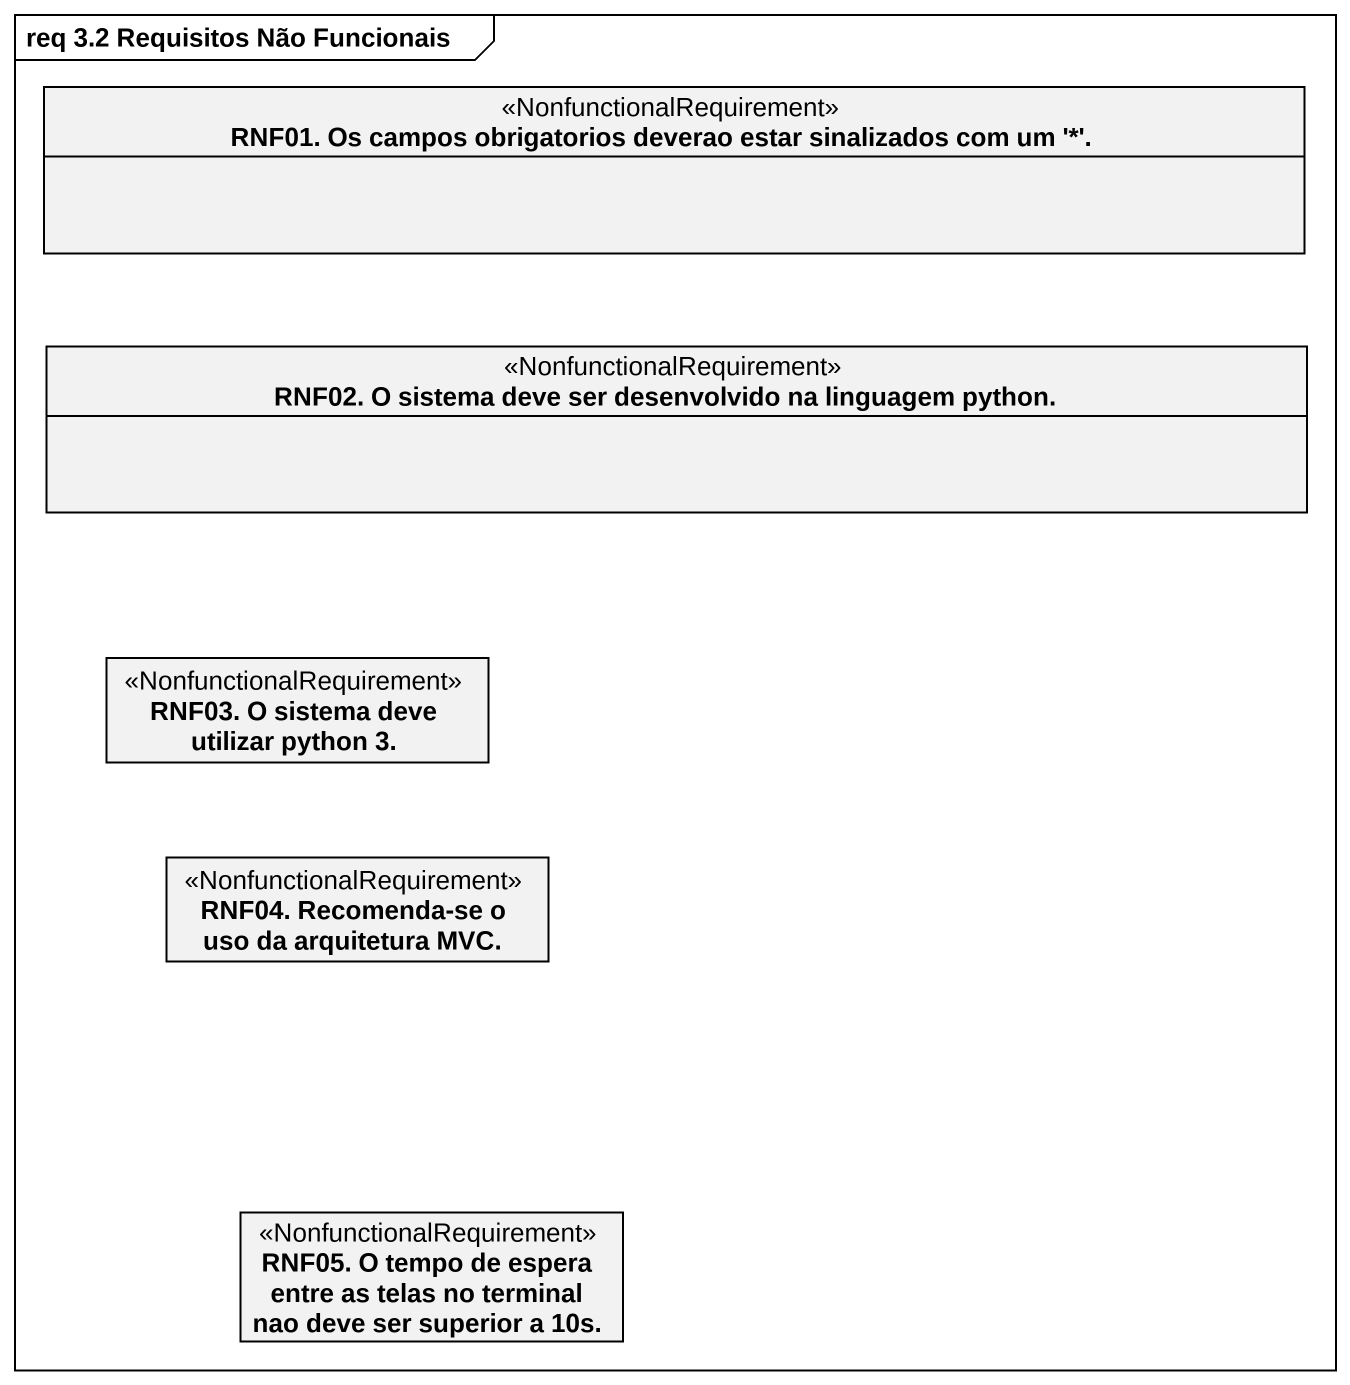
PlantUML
@startuml
mainframe req 3.2 Requisitos Não Funcionais
hide circle
hide empty members
class "RNF01. Os campos obrigatorios deverao estar sinalizados com um '*'." as RNF01_Os_campos <<NonfunctionalRequirement>>
class "RNF02. O sistema deve ser desenvolvido na linguagem python." as RNF02_O_sistema_deve_ser <<NonfunctionalRequirement>>
class "RNF03. O sistema deve utilizar python 3." as RNF03_O_sistema_deve <<NonfunctionalRequirement>>
class "RNF04. Recomenda-se o uso da arquitetura MVC." as RNF04_Recomenda_se_o_uso_da <<NonfunctionalRequirement>>
class "RNF05. O tempo de espera entre as telas no terminal nao deve ser superior a 10s." as RNF05_O_tempo_de_espera <<NonfunctionalRequirement>>
@enduml
